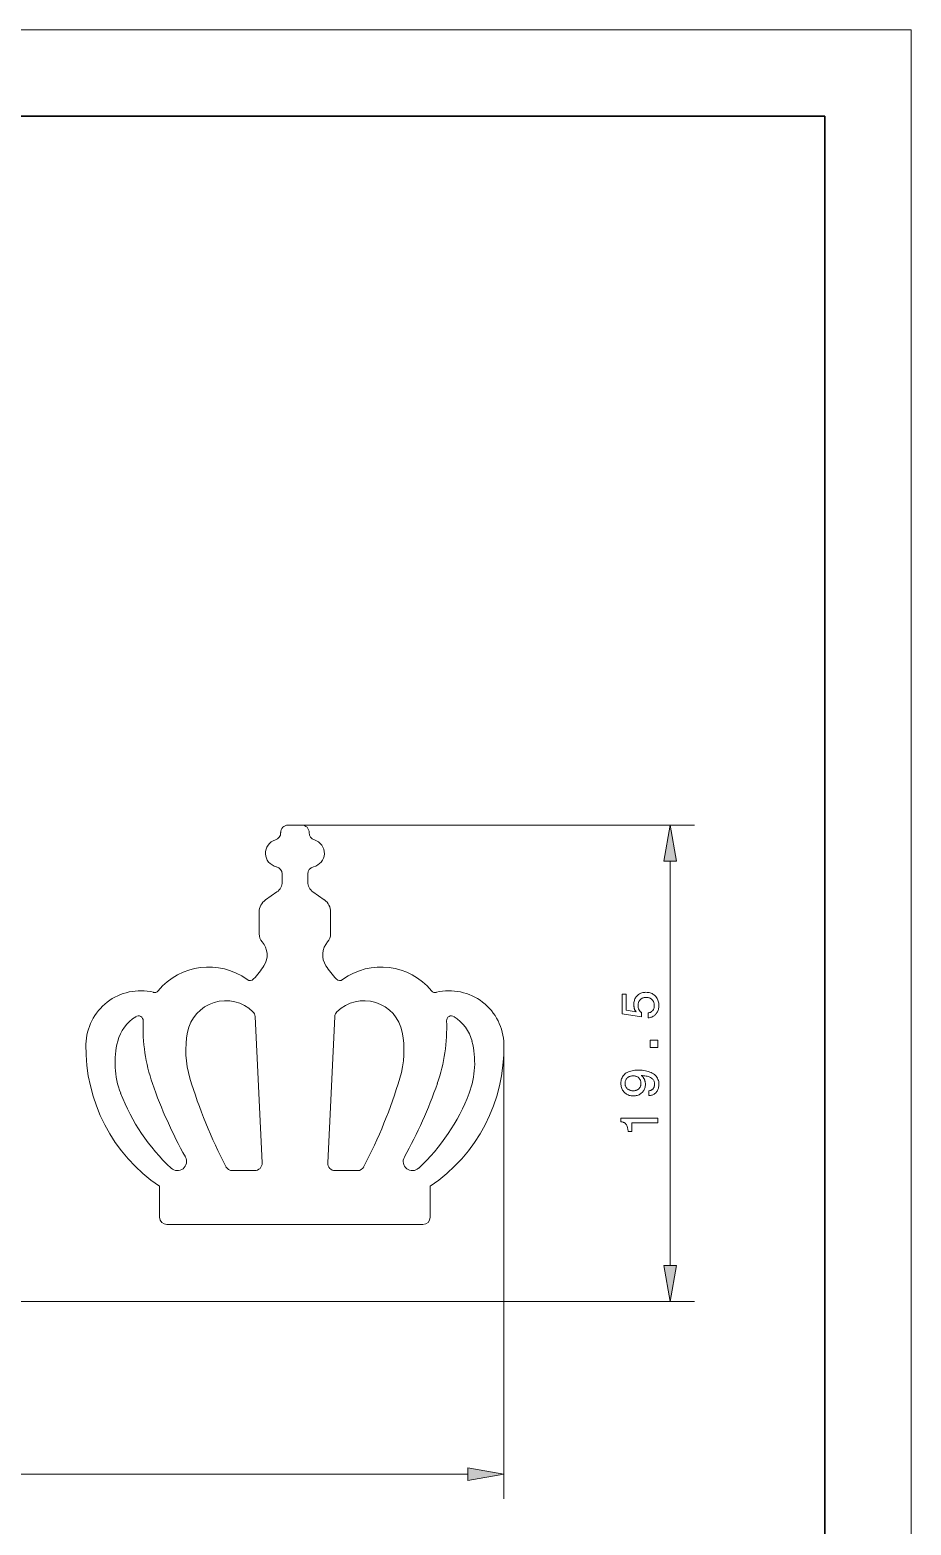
# Model space of a CAD drawing. Extents: x 0 to 594, y 0 to 575.
# Drawn here: x 521.9 to 594, y 297.7 to 420 of the extents above; entities that cross this region are included whole.
import ezdxf

# ---------------------------------------------------------------- set-up
doc = ezdxf.new("R2010")
doc.units = 0

msp = doc.modelspace()

# ---------------------------------------------------------------- linework, layer by layer
at = {"color": 7, "lineweight": 13}
for p, q in [((594, 420.04), (0, 420.04)), ((594, 0), (594, 420.04)), ((543.56, 354.96), (576.27, 354.96)), ((574.27, 318.91), (574.27, 352.01)), ((560.67, 336.74), (560.67, 299.83)), ((456.18, 315.96), (576.27, 315.96)), ((384.02, 301.83), (557.71, 301.83))]:
    msp.add_line(p, q, dxfattribs=at)
at = {"color": 7, "lineweight": 30}
for p, q in [((586.93, 412.97), (28.29, 412.97)), ((586.93, 7.07), (586.93, 412.97))]:
    msp.add_line(p, q, dxfattribs=at)
at = {"color": 7, "lineweight": 13, "ltscale": 0.014163}
for p in [(543, 354.96), (544.13, 354.96)]:
    msp.add_line(p, (543.56, 354.96), dxfattribs=at)
at = {"color": 7, "lineweight": 13, "ltscale": 0.016309}
for p, q in [((542.52, 350.96), (542.52, 350.31)), ((544.61, 350.96), (544.61, 350.31))]:
    msp.add_line(p, q, dxfattribs=at)
at = {"color": 7, "lineweight": 13, "ltscale": 0.028481}
msp.add_line((541.16, 348.84), (542.09, 349.49), dxfattribs=at)
at = {"color": 7, "lineweight": 13, "ltscale": 0.02848}
msp.add_line((545.97, 348.84), (545.04, 349.49), dxfattribs=at)
at = {"color": 7, "lineweight": 13, "ltscale": 0.044758}
for p, q in [((540.64, 346.06), (540.64, 347.85)), ((546.49, 346.06), (546.49, 347.85))]:
    msp.add_line(p, q, dxfattribs=at)
at = {"color": 7, "lineweight": 13, "ltscale": 0.299722}
for p, q in [((540.3, 339.29), (540.88, 327.31)), ((546.83, 339.29), (546.25, 327.31))]:
    msp.add_line(p, q, dxfattribs=at)
at = {"color": 7, "lineweight": 13, "ltscale": 0.045811}
for p, q in [((538.45, 326.68), (540.28, 326.68)), ((548.68, 326.68), (546.85, 326.68))]:
    msp.add_line(p, q, dxfattribs=at)
at = {"color": 7, "lineweight": 13, "ltscale": 0.063112}
for p, q in [((532.49, 325.4), (532.49, 322.87)), ((554.64, 325.4), (554.64, 322.87))]:
    msp.add_line(p, q, dxfattribs=at)
at = {"color": 7, "lineweight": 13, "ltscale": 0.261957}
for q in [(533.09, 322.27), (554.04, 322.27)]:
    msp.add_line((543.56, 322.27), q, dxfattribs=at)
at = {"color": 7, "lineweight": 13}
for points in [[(574.79, 352.01), (574.27, 354.96), (573.75, 352.01)], [(572.49, 339.19), (572.49, 339.59), (572.53, 339.59), (572.58, 339.61), (572.62, 339.62), (572.66, 339.63), (572.69, 339.65), (572.73, 339.67), (572.76, 339.7), (572.8, 339.72), (572.82, 339.75), (572.85, 339.78), (572.88, 339.81), (572.9, 339.85), (572.92, 339.88), (572.94, 339.92), (572.95, 339.96), (572.96, 340), (572.97, 340.05), (572.98, 340.09), (572.98, 340.14), (572.98, 340.19), (572.98, 340.25), (572.98, 340.3), (572.97, 340.36), (572.95, 340.41), (572.94, 340.46), (572.92, 340.51), (572.89, 340.55), (572.87, 340.59), (572.84, 340.63), (572.8, 340.67), (572.76, 340.71), (572.72, 340.74), (572.68, 340.77), (572.64, 340.79), (572.59, 340.81), (572.54, 340.83), (572.49, 340.84), (572.43, 340.85), (572.38, 340.85), (572.32, 340.86), (572.26, 340.85), (572.2, 340.85), (572.15, 340.84), (572.09, 340.83), (572.04, 340.81), (572, 340.79), (571.95, 340.77), (571.91, 340.74), (571.87, 340.71), (571.83, 340.67), (571.8, 340.64), (571.77, 340.6), (571.74, 340.55), (571.71, 340.51), (571.69, 340.46), (571.68, 340.41), (571.67, 340.36), (571.66, 340.3), (571.65, 340.25), (571.65, 340.19), (571.65, 340.15), (571.65, 340.12), (571.66, 340.09), (571.66, 340.05), (571.67, 340.02), (571.67, 339.99), (571.68, 339.96), (571.69, 339.93), (571.71, 339.9), (571.72, 339.87), (571.73, 339.84), (571.75, 339.81), (571.77, 339.78), (571.79, 339.76), (571.81, 339.73), (571.83, 339.71), (571.85, 339.68), (571.87, 339.66), (571.9, 339.64), (571.93, 339.62), (571.93, 339.27), (570.34, 339.51), (570.34, 341.11), (570.69, 341.11), (570.69, 339.8), (571.5, 339.68), (571.48, 339.7), (571.46, 339.72), (571.44, 339.75), (571.43, 339.77), (571.41, 339.79), (571.4, 339.82), (571.39, 339.85), (571.37, 339.87), (571.36, 339.9), (571.35, 339.93), (571.34, 339.96), (571.34, 339.99), (571.33, 340.02), (571.32, 340.05), (571.32, 340.08), (571.31, 340.12), (571.31, 340.15), (571.31, 340.18), (571.3, 340.22), (571.3, 340.25), (571.31, 340.34), (571.31, 340.43), (571.33, 340.51), (571.35, 340.59), (571.37, 340.67), (571.4, 340.74), (571.44, 340.81), (571.48, 340.87), (571.53, 340.94), (571.58, 340.99), (571.63, 341.05), (571.69, 341.1), (571.76, 341.14), (571.82, 341.17), (571.89, 341.2), (571.97, 341.23), (572.04, 341.25), (572.13, 341.26), (572.21, 341.27), (572.3, 341.28), (572.39, 341.27), (572.48, 341.26), (572.56, 341.25), (572.65, 341.23), (572.72, 341.2), (572.8, 341.17), (572.87, 341.13), (572.94, 341.08), (573, 341.03), (573.06, 340.98), (573.12, 340.92), (573.17, 340.85), (573.21, 340.78), (573.25, 340.71), (573.28, 340.63), (573.31, 340.55), (573.33, 340.47), (573.34, 340.38), (573.35, 340.29), (573.35, 340.2), (573.35, 340.12), (573.35, 340.04), (573.33, 339.96), (573.32, 339.88), (573.29, 339.81), (573.27, 339.74), (573.24, 339.68), (573.2, 339.61), (573.16, 339.55), (573.12, 339.5), (573.07, 339.44), (573.01, 339.4), (572.96, 339.35), (572.9, 339.31), (572.84, 339.28), (572.77, 339.25), (572.71, 339.23), (572.64, 339.21), (572.56, 339.19)], [(573.27, 336.76), (572.63, 336.76), (572.63, 337.36), (573.27, 337.36)], [(572.53, 332.82), (572.53, 333.22), (572.57, 333.22), (572.61, 333.23), (572.65, 333.24), (572.69, 333.25), (572.73, 333.26), (572.76, 333.28), (572.79, 333.3), (572.82, 333.32), (572.85, 333.35), (572.88, 333.37), (572.9, 333.4), (572.92, 333.43), (572.94, 333.47), (572.96, 333.5), (572.97, 333.54), (572.98, 333.58), (572.99, 333.62), (573, 333.67), (573, 333.71), (573, 333.76), (573, 333.82), (572.99, 333.88), (572.98, 333.94), (572.96, 334), (572.94, 334.05), (572.91, 334.1), (572.87, 334.14), (572.83, 334.19), (572.79, 334.23), (572.74, 334.26), (572.68, 334.3), (572.62, 334.33), (572.55, 334.36), (572.48, 334.38), (572.4, 334.4), (572.31, 334.42), (572.22, 334.44), (572.13, 334.45), (572.02, 334.46), (571.92, 334.47), (571.95, 334.44), (571.98, 334.41), (572.01, 334.39), (572.04, 334.36), (572.06, 334.33), (572.09, 334.3), (572.11, 334.26), (572.13, 334.23), (572.15, 334.2), (572.17, 334.16), (572.18, 334.12), (572.2, 334.09), (572.21, 334.05), (572.22, 334.01), (572.23, 333.97), (572.24, 333.93), (572.24, 333.89), (572.25, 333.84), (572.25, 333.8), (572.25, 333.76), (572.25, 333.67), (572.24, 333.59), (572.23, 333.51), (572.21, 333.44), (572.18, 333.37), (572.15, 333.3), (572.12, 333.24), (572.08, 333.18), (572.03, 333.12), (571.98, 333.06), (571.92, 333.01), (571.86, 332.97), (571.8, 332.93), (571.73, 332.89), (571.66, 332.86), (571.59, 332.84), (571.51, 332.82), (571.43, 332.81), (571.34, 332.8), (571.26, 332.8), (571.17, 332.8), (571.08, 332.81), (571, 332.82), (570.92, 332.84), (570.85, 332.87), (570.78, 332.9), (570.71, 332.94), (570.65, 332.98), (570.59, 333.03), (570.53, 333.08), (570.48, 333.14), (570.43, 333.2), (570.39, 333.26), (570.35, 333.33), (570.32, 333.4), (570.29, 333.48), (570.27, 333.56), (570.26, 333.64), (570.25, 333.73), (570.25, 333.82), (570.25, 333.92), (570.26, 334.02), (570.28, 334.11), (570.31, 334.2), (570.34, 334.28), (570.38, 334.36), (570.43, 334.43), (570.48, 334.5), (570.54, 334.56), (570.61, 334.62), (570.69, 334.67), (570.77, 334.72), (570.86, 334.76), (570.96, 334.8), (571.06, 334.83), (571.17, 334.86), (571.28, 334.87), (571.4, 334.89), (571.53, 334.9), (571.67, 334.9), (571.82, 334.9), (571.98, 334.89), (572.12, 334.87), (572.26, 334.85), (572.38, 334.83), (572.51, 334.79), (572.62, 334.75), (572.73, 334.71), (572.82, 334.66), (572.92, 334.6), (573, 334.54), (573.07, 334.47), (573.14, 334.4), (573.2, 334.32), (573.25, 334.24), (573.28, 334.15), (573.32, 334.06), (573.34, 333.97), (573.35, 333.86), (573.35, 333.76), (573.35, 333.67), (573.35, 333.59), (573.33, 333.52), (573.32, 333.44), (573.3, 333.37), (573.27, 333.31), (573.24, 333.24), (573.21, 333.18), (573.17, 333.13), (573.13, 333.08), (573.08, 333.03), (573.03, 332.99), (572.98, 332.95), (572.92, 332.91), (572.87, 332.89), (572.8, 332.86), (572.74, 332.85), (572.67, 332.83), (572.6, 332.83)], [(571.25, 333.22), (571.31, 333.22), (571.36, 333.22), (571.42, 333.23), (571.47, 333.24), (571.51, 333.26), (571.56, 333.27), (571.6, 333.29), (571.64, 333.32), (571.68, 333.35), (571.72, 333.38), (571.75, 333.41), (571.78, 333.45), (571.81, 333.48), (571.83, 333.52), (571.85, 333.56), (571.86, 333.61), (571.88, 333.65), (571.88, 333.7), (571.89, 333.75), (571.89, 333.8), (571.89, 333.86), (571.88, 333.92), (571.88, 333.97), (571.86, 334.02), (571.85, 334.07), (571.83, 334.11), (571.81, 334.15), (571.78, 334.19), (571.75, 334.23), (571.72, 334.27), (571.68, 334.3), (571.65, 334.33), (571.61, 334.35), (571.56, 334.37), (571.52, 334.39), (571.47, 334.41), (571.42, 334.42), (571.36, 334.43), (571.31, 334.43), (571.25, 334.43), (571.19, 334.43), (571.13, 334.43), (571.08, 334.42), (571.03, 334.41), (570.98, 334.39), (570.93, 334.37), (570.89, 334.35), (570.85, 334.33), (570.81, 334.3), (570.77, 334.27), (570.74, 334.23), (570.7, 334.19), (570.68, 334.16), (570.66, 334.11), (570.64, 334.07), (570.62, 334.02), (570.61, 333.98), (570.6, 333.92), (570.59, 333.87), (570.59, 333.82), (570.59, 333.76), (570.6, 333.71), (570.61, 333.66), (570.62, 333.62), (570.64, 333.57), (570.66, 333.53), (570.68, 333.49), (570.71, 333.45), (570.74, 333.42), (570.77, 333.38), (570.81, 333.35), (570.85, 333.32), (570.89, 333.3), (570.94, 333.28), (570.98, 333.26), (571.03, 333.24), (571.08, 333.23), (571.14, 333.22), (571.19, 333.22)], [(573.27, 330.58), (571.13, 330.58), (571.13, 329.88), (570.83, 329.88), (570.83, 329.96), (570.82, 330.03), (570.81, 330.1), (570.8, 330.16), (570.79, 330.22), (570.77, 330.28), (570.76, 330.33), (570.74, 330.37), (570.71, 330.42), (570.69, 330.46), (570.66, 330.49), (570.63, 330.53), (570.59, 330.56), (570.55, 330.58), (570.51, 330.61), (570.46, 330.63), (570.42, 330.65), (570.36, 330.66), (570.31, 330.67), (570.25, 330.68), (570.25, 330.98), (573.27, 330.98)], [(573.75, 318.91), (574.27, 315.96), (574.79, 318.91)], [(557.71, 301.31), (560.67, 301.83), (557.71, 302.35)]]:
    msp.add_lwpolyline(points, close=True, dxfattribs=at)
for centre, radius, start, end in [((543, 354.36), 0.6, 90, 182.0291), ((544.13, 354.36), 0.6, 357.9709, 90), ((542.28, 352.66), 1.13, 106.1515, 257.9164), ((541.8, 354.32), 0.6, 286.1515, 2.0291), ((545.33, 354.32), 0.6, 177.9709, 253.8485), ((544.85, 352.66), 1.13, 282.0836, 73.8485), ((541.92, 350.96), 0.6, 0, 77.9164), ((545.21, 350.96), 0.6, 102.0836, 180), ((541.52, 350.31), 1, 304.9086, 360), ((545.61, 350.31), 1, 180, 235.0914), ((541.84, 347.85), 1.2, 124.9086, 180), ((545.29, 347.85), 1.2, 0, 55.0914), ((541.64, 346.06), 1, 180, 220.9235), ((539.64, 344.33), 1.65, 327.3331, 40.9235), ((547.49, 344.33), 1.65, 139.0765, 212.6669), ((545.49, 346.06), 1, 319.0765, 360), ((536.51, 337.96), 5.38, 54.1919, 140.1898), ((535.02, 347.3), 7.14, 316.3219, 327.3331), ((552.11, 347.3), 7.14, 212.6669, 223.6781), ((550.62, 337.96), 5.38, 39.8102, 125.8081), ((539.89, 342.64), 0.4, 234.1919, 316.3219), ((547.24, 342.64), 0.4, 223.6781, 305.8081), ((530.93, 336.93), 4.47, 76.3955, 178.8553), ((532.07, 341.65), 0.4, 256.3955, 320.1898), ((537.9, 337.42), 3.17, 45.5125, 169.2101), ((549.23, 337.42), 3.17, 10.7899, 134.4875), ((555.06, 341.65), 0.4, 219.8102, 283.6045), ((556.2, 336.93), 4.47, 1.1447, 103.6045), ((532.34, 336.42), 3.38, 122.2991, 165.4718), ((530.75, 338.95), 0.4, 357.4953, 122.2991), ((539.7, 339.26), 0.6, 2.7877, 45.5125), ((547.43, 339.26), 0.6, 134.4875, 177.2123), ((556.38, 338.95), 0.4, 57.7009, 182.5047), ((554.79, 336.42), 3.38, 14.5282, 57.7009), ((544.77, 338.33), 13.63, 177.4953, 199.3689), ((542.56, 336.53), 7.92, 169.2101, 196.6667), ((544.57, 336.53), 7.92, 343.3333, 10.7899), ((542.36, 338.33), 13.63, 340.6311, 2.5047), ((540.15, 336.74), 13.69, 178.8553, 235.9438), ((535.83, 335.52), 6.99, 165.4718, 200.9974), ((546.98, 336.74), 13.69, 304.0562, 1.1447), ((551.29, 335.52), 6.99, 339.0026, 14.5282), ((574.46, 346.08), 41.22, 196.6667, 207.567), ((512.67, 346.08), 41.22, 332.433, 343.3333), ((544.68, 338.91), 16.47, 200.9974, 226.9286), ((569.08, 346.88), 39.41, 199.3689, 208.9654), ((518.05, 346.88), 39.41, 331.0347, 340.6311), ((542.45, 338.91), 16.47, 313.0714, 339.0026), ((533.95, 327.43), 0.751, 226.9286, 28.9654), ((538.45, 327.28), 0.6, 207.567, 270), ((540.28, 327.28), 0.6, 270, 2.7877), ((546.85, 327.28), 0.6, 177.2123, 270), ((548.68, 327.28), 0.6, 270, 332.433), ((553.18, 327.43), 0.751, 151.0346, 313.0714), ((533.09, 322.87), 0.6, 180, 270), ((554.04, 322.87), 0.6, 270, 360)]:
    msp.add_arc(centre, radius, start, end, dxfattribs=at)
for points in [[(574.79, 352.01), (574.27, 354.96), (574.79, 352.01), (573.75, 352.01)], [(573.75, 318.91), (574.27, 315.96), (573.75, 318.91), (574.79, 318.91)], [(557.71, 301.31), (560.67, 301.83), (557.71, 301.31), (557.71, 302.35)]]:
    msp.add_solid(points, dxfattribs=at)

doc.saveas('drawing.dxf')
